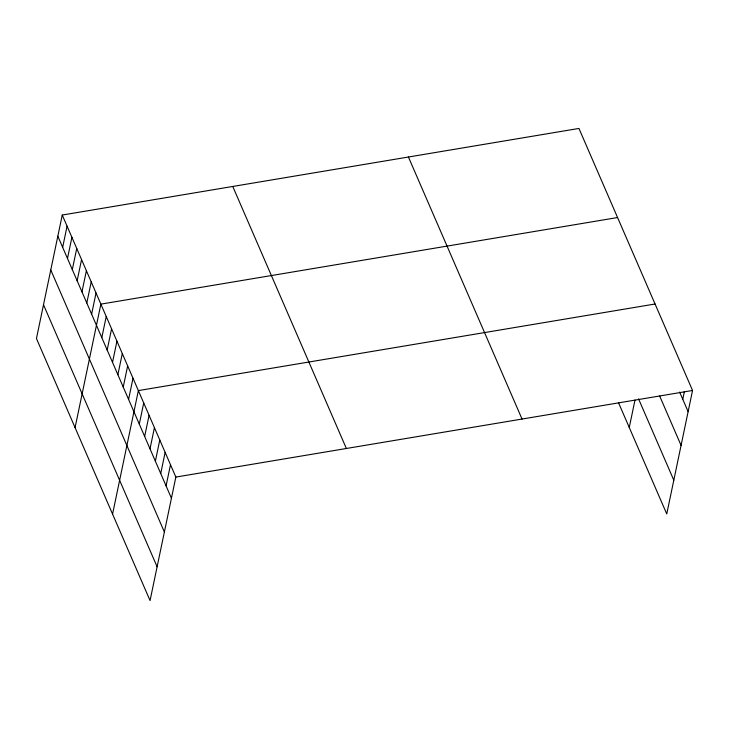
<?xml version="1.0" encoding="UTF-8"?>
<svg xmlns="http://www.w3.org/2000/svg" width="729" height="729" viewBox="0 0 729 729"><rect width="100%" height="100%" fill="white"/><g stroke="black" fill="none" stroke-linecap="round" stroke-linejoin="round"><path stroke-width="1.09" d="M62.247 215.037L36.45 338.529L150.056 600.559L175.853 477.067L62.247 215.037L578.944 128.441L692.55 390.471L666.753 513.963L618.547 402.791M62.658 247.341L67.077 226.172M67.487 258.476L71.907 237.308M72.308 269.612L76.736 248.443M77.137 280.747L81.566 259.579M81.967 291.882L86.386 270.714M86.797 303.018L91.216 281.85M91.626 314.153L96.046 292.994M75.078 427.613L100.875 304.13L617.572 217.534M101.805 337.645L106.234 316.477M107.163 350.002L111.583 328.834M112.521 362.349L116.941 341.181M117.879 374.706L122.299 353.538M123.228 387.063L127.657 365.894M128.586 399.41L133.006 378.242M112.567 514.082L138.364 390.598L655.061 304.002M139.303 424.114L143.722 402.946M144.652 436.471L149.081 415.302M150.01 448.827L154.43 427.659M155.368 461.175L159.788 440.006M160.726 473.531L165.146 452.363M166.075 485.879L170.504 464.71M629.264 427.495L634.995 400.057M682.772 399.292L684.403 391.491M175.853 477.067L692.55 390.471M679.647 392.084L688.13 411.639M659.654 395.993L681.077 445.41M638.549 398.872L673.806 480.201M408.431 157.017L522.037 419.047M232.761 186.46L346.366 448.49M57.828 236.205L171.433 498.235M50.775 269.967L164.38 531.997M43.503 304.758L157.118 566.788"/></g></svg>
